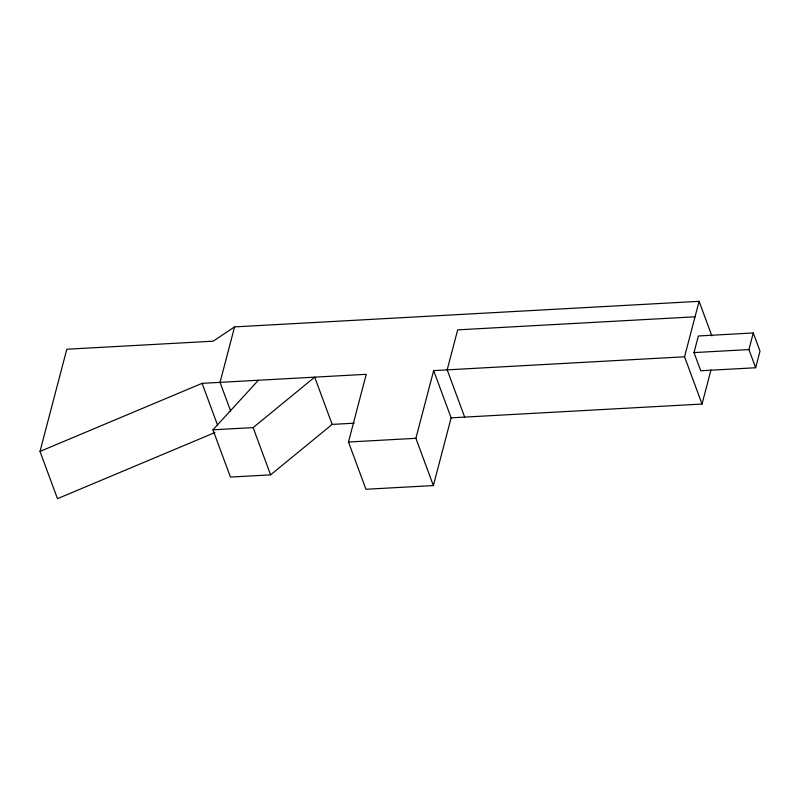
<?xml version="1.0" encoding="UTF-8"?>
<svg xmlns="http://www.w3.org/2000/svg" width="800" height="800" viewBox="0 0 800 800"><rect width="100%" height="100%" fill="white"/><g stroke="black" fill="none" stroke-linecap="round" stroke-linejoin="round"><path stroke-width="1.2" d="M214.98 432.52L57.48 498.67L40 451.42L66.81 349.23L213.16 341.18L234.59 326.89L699.1 301.33L711.89 335.91M234.59 326.89L220.04 382.35L230.7 411.16M699.1 301.33L684.55 356.79L433.65 370.6L451.13 417.85L433.37 485.57L365.95 489.27L348.48 442.02L366.24 374.31L202.1 383.34L40 451.42M433.37 485.57L415.89 438.31L433.65 370.6M694.01 352.59L698.37 335.98L753.28 332.96L760 351.13L755.64 367.75L700.73 370.77L694.01 352.59L748.92 349.57L753.28 332.96M451.13 417.85L702.03 404.05L710.98 369.93M354.26 423.18L332.17 424.4L270.61 474.85L230.43 477.06L212.95 429.81L258.4 380.24M212.95 429.81L253.13 427.6L314.69 377.14L332.17 424.4M695.04 316.8L457.68 329.86L447.18 369.85L464.66 417.11M348.48 442.02L415.89 438.31M748.92 349.57L755.64 367.75M684.55 356.79L702.03 404.05M253.13 427.6L270.61 474.85M202.1 383.34L217.44 424.83"/></g></svg>
